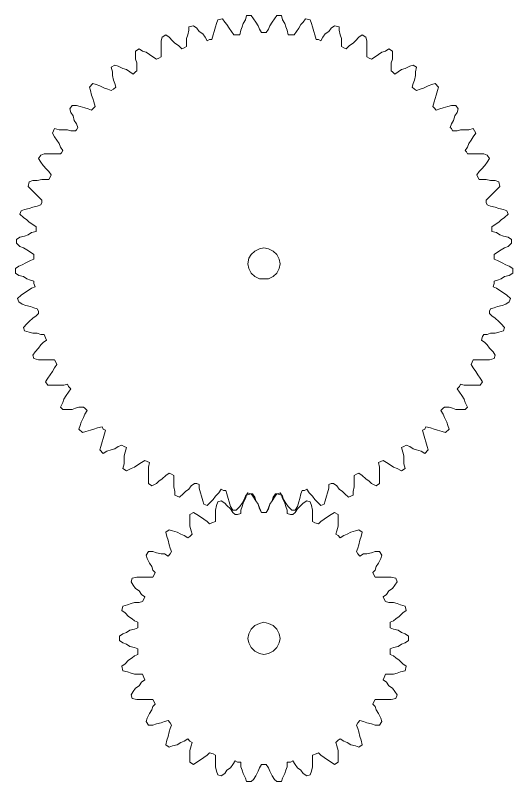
# Model space of a CAD drawing. Header units: inches. Extents: x -141 to 194, y -101 to 70.
# Drawn here: x 102.87 to 118.59, y -19.08 to 5.16 of the extents above; entities that cross this region are included whole.
import ezdxf

# ---------------------------------------------------------------- set-up
doc = ezdxf.new("R2010")
doc.units = ezdxf.units.IN
doc.header["$MEASUREMENT"] = 0
doc.layers.add('Layer 1', color=7, linetype='Continuous')

# ---------------------------------------------------------------- blocks, each defined once
blk = doc.blocks.new('block 4')
at = {"layer": 'Layer 1', "lineweight": 0}
for points in [[(111.828, 4.757), (111.755, 4.648), (111.682, 4.538), (111.609, 4.538), (111.498, 4.538), (111.462, 4.685), (111.426, 4.794), (111.389, 4.904), (111.316, 5.014), (111.28, 5.159), (111.133, 5.159), (111.06, 5.05), (110.987, 4.94), (110.913, 4.831), (110.877, 4.721), (110.804, 4.611), (110.731, 4.611), (110.657, 4.611), (110.584, 4.721), (110.548, 4.831), (110.475, 4.94), (110.402, 5.05), (110.328, 5.159), (110.183, 5.159), (110.146, 5.014), (110.072, 4.904), (110.036, 4.794), (110, 4.685), (109.963, 4.538), (109.854, 4.538), (109.78, 4.538), (109.707, 4.648), (109.634, 4.757), (109.561, 4.867), (109.488, 4.94), (109.414, 5.05), (109.268, 5.014), (109.231, 4.904), (109.195, 4.794), (109.159, 4.648), (109.122, 4.538), (109.085, 4.392), (109.012, 4.392), (108.938, 4.356), (108.866, 4.465), (108.793, 4.574), (108.683, 4.648), (108.61, 4.757), (108.501, 4.831), (108.354, 4.794), (108.354, 4.685), (108.318, 4.538), (108.281, 4.428), (108.281, 4.282), (108.281, 4.173), (108.208, 4.136), (108.134, 4.099), (108.025, 4.209), (107.915, 4.282), (107.842, 4.356), (107.732, 4.465), (107.623, 4.538), (107.513, 4.465), (107.476, 4.356), (107.476, 4.209), (107.476, 4.063), (107.476, 3.953), (107.476, 3.844), (107.403, 3.807), (107.331, 3.77), (107.22, 3.844), (107.111, 3.916), (107.001, 3.99), (106.891, 4.026), (106.781, 4.099), (106.672, 4.026), (106.672, 3.916), (106.672, 3.77), (106.708, 3.661), (106.708, 3.515), (106.708, 3.404), (106.672, 3.368), (106.598, 3.295), (106.489, 3.368), (106.379, 3.441), (106.269, 3.478), (106.123, 3.551), (106.014, 3.587), (105.903, 3.515), (105.94, 3.368), (105.94, 3.259), (105.977, 3.112), (106.014, 3.003), (106.05, 2.892), (105.977, 2.82), (105.903, 2.783), (105.794, 2.82), (105.685, 2.856), (105.538, 2.929), (105.428, 2.967), (105.318, 3.003), (105.209, 2.892), (105.245, 2.783), (105.282, 2.637), (105.318, 2.527), (105.355, 2.418), (105.392, 2.271), (105.355, 2.234), (105.282, 2.162), (105.173, 2.198), (105.062, 2.234), (104.916, 2.271), (104.806, 2.308), (104.661, 2.308), (104.587, 2.198), (104.624, 2.088), (104.697, 1.979), (104.733, 1.833), (104.806, 1.722), (104.844, 1.614), (104.806, 1.54)], [(118.154, -0.105), (118.045, -0.068), (117.898, -0.068), (117.753, -0.032), (117.642, -0.032), (117.533, -0.032), (117.496, 0.041), (117.46, 0.114), (117.533, 0.224), (117.606, 0.297), (117.716, 0.406), (117.789, 0.516), (117.862, 0.626), (117.789, 0.736), (117.679, 0.773), (117.533, 0.773), (117.424, 0.773), (117.277, 0.773), (117.168, 0.773), (117.13, 0.845), (117.094, 0.881), (117.168, 0.992), (117.204, 1.102), (117.277, 1.21), (117.35, 1.321), (117.424, 1.43), (117.35, 1.577), (117.204, 1.54), (117.094, 1.54), (116.948, 1.54), (116.838, 1.503), (116.692, 1.503), (116.655, 1.577), (116.619, 1.614), (116.655, 1.722), (116.728, 1.833), (116.765, 1.979), (116.838, 2.088), (116.875, 2.198), (116.801, 2.308), (116.655, 2.308), (116.545, 2.271), (116.399, 2.234), (116.29, 2.198), (116.18, 2.162), (116.107, 2.234), (116.07, 2.271), (116.107, 2.418), (116.143, 2.527), (116.18, 2.637), (116.216, 2.783), (116.253, 2.892), (116.143, 3.003), (116.034, 2.967), (115.924, 2.929), (115.778, 2.856), (115.668, 2.82), (115.558, 2.783), (115.485, 2.82), (115.411, 2.892), (115.449, 3.003), (115.485, 3.112), (115.522, 3.259), (115.522, 3.368), (115.558, 3.515), (115.449, 3.587), (115.339, 3.551), (115.192, 3.478), (115.082, 3.441), (114.973, 3.368), (114.863, 3.295), (114.79, 3.368), (114.754, 3.404), (114.754, 3.515), (114.754, 3.661), (114.79, 3.77), (114.79, 3.916), (114.79, 4.026), (114.681, 4.099), (114.57, 4.026), (114.461, 3.99), (114.352, 3.916), (114.241, 3.844), (114.132, 3.77), (114.058, 3.807), (113.985, 3.844), (113.985, 3.953), (113.985, 4.063), (113.985, 4.209), (113.985, 4.356), (113.949, 4.465), (113.84, 4.538), (113.729, 4.465), (113.62, 4.356), (113.547, 4.282), (113.437, 4.209), (113.327, 4.099), (113.255, 4.136), (113.181, 4.173), (113.181, 4.282), (113.181, 4.428), (113.144, 4.538), (113.108, 4.685), (113.108, 4.794), (112.962, 4.831), (112.852, 4.757), (112.779, 4.648), (112.67, 4.574), (112.596, 4.465), (112.523, 4.356), (112.45, 4.392), (112.377, 4.392), (112.34, 4.538), (112.303, 4.648), (112.267, 4.794), (112.23, 4.904), (112.194, 5.014), (112.047, 5.05), (111.974, 4.94), (111.901, 4.867), (111.828, 4.757)], [(104.806, 1.54), (104.769, 1.503), (104.624, 1.503), (104.514, 1.54), (104.368, 1.54), (104.258, 1.54), (104.112, 1.577), (104.039, 1.43), (104.112, 1.321), (104.185, 1.21), (104.258, 1.102), (104.295, 0.992), (104.368, 0.881), (104.332, 0.809), (104.295, 0.773), (104.185, 0.773), (104.039, 0.773), (103.928, 0.773), (103.783, 0.773), (103.673, 0.736), (103.599, 0.626), (103.673, 0.516), (103.746, 0.406), (103.856, 0.297), (103.928, 0.224), (104.003, 0.114), (103.965, 0.041), (103.928, -0.032), (103.819, -0.032), (103.71, -0.032), (103.563, -0.068), (103.417, -0.068), (103.307, -0.105), (103.27, -0.251), (103.344, -0.325), (103.454, -0.435), (103.527, -0.508), (103.636, -0.617), (103.71, -0.691), (103.71, -0.763), (103.673, -0.837), (103.563, -0.873), (103.417, -0.909), (103.307, -0.946), (103.162, -0.984), (103.051, -1.02), (103.015, -1.129), (103.125, -1.239), (103.234, -1.312), (103.307, -1.385), (103.417, -1.458), (103.527, -1.532), (103.527, -1.604), (103.527, -1.678), (103.38, -1.714), (103.27, -1.787), (103.162, -1.824), (103.015, -1.861), (102.905, -1.933), (102.905, -2.043), (103.015, -2.153), (103.125, -2.19), (103.234, -2.262), (103.344, -2.336), (103.454, -2.409), (103.454, -2.482), (103.454, -2.555), (103.344, -2.591), (103.198, -2.665), (103.087, -2.738), (102.978, -2.774), (102.869, -2.848), (102.869, -2.994), (102.978, -3.067), (103.125, -3.103), (103.234, -3.176), (103.344, -3.214), (103.454, -3.25), (103.454, -3.323), (103.491, -3.432), (103.38, -3.469), (103.27, -3.543), (103.162, -3.615), (103.051, -3.688), (102.941, -3.798), (102.978, -3.908), (103.087, -3.98), (103.198, -4.017), (103.344, -4.055), (103.454, -4.091), (103.563, -4.127), (103.599, -4.201), (103.599, -4.273), (103.527, -4.347), (103.417, -4.42), (103.307, -4.529), (103.234, -4.603), (103.125, -4.713), (103.162, -4.821), (103.307, -4.858), (103.417, -4.896), (103.563, -4.896), (103.673, -4.932), (103.783, -4.932), (103.819, -5.041), (103.856, -5.114), (103.746, -5.188), (103.673, -5.261), (103.599, -5.37), (103.491, -5.48), (103.417, -5.59), (103.454, -5.699), (103.599, -5.737), (103.746, -5.737), (103.856, -5.737), (104.003, -5.737), (104.112, -5.737), (104.148, -5.809), (104.185, -5.882), (104.112, -5.992), (104.039, -6.102)], [(118.483, -2.774), (118.374, -2.738), (118.265, -2.665), (118.118, -2.591), (118.009, -2.555), (118.009, -2.482), (118.009, -2.409), (118.118, -2.336), (118.227, -2.262), (118.338, -2.19), (118.447, -2.153), (118.557, -2.043), (118.557, -1.933), (118.447, -1.861), (118.301, -1.824), (118.191, -1.787), (118.081, -1.714), (117.935, -1.678), (117.935, -1.604), (117.935, -1.532), (118.045, -1.458), (118.154, -1.385), (118.227, -1.312), (118.338, -1.239), (118.447, -1.129), (118.41, -1.02), (118.301, -0.984), (118.154, -0.946), (118.045, -0.909), (117.898, -0.873), (117.789, -0.837), (117.753, -0.763), (117.753, -0.691), (117.825, -0.617), (117.935, -0.508), (118.009, -0.435), (118.118, -0.325), (118.191, -0.251), (118.154, -0.105)], [(111.206, -2.848), (111.133, -2.994), (111.024, -3.103), (110.877, -3.176), (110.731, -3.176), (110.584, -3.176), (110.439, -3.103), (110.328, -2.994), (110.255, -2.848), (110.219, -2.702), (110.255, -2.519), (110.328, -2.409), (110.439, -2.299), (110.584, -2.226), (110.731, -2.19), (110.877, -2.226), (111.024, -2.299), (111.133, -2.409), (111.206, -2.555), (111.242, -2.702), (111.206, -2.848)], [(117.496, -6.211), (117.424, -6.102), (117.35, -5.992), (117.277, -5.882), (117.313, -5.809), (117.35, -5.737), (117.46, -5.737), (117.606, -5.737), (117.716, -5.737), (117.862, -5.737), (118.009, -5.699), (118.045, -5.59), (117.972, -5.48), (117.862, -5.37), (117.789, -5.261), (117.716, -5.188), (117.606, -5.114), (117.642, -5.005), (117.679, -4.932), (117.789, -4.932), (117.898, -4.896), (118.045, -4.896), (118.154, -4.858), (118.301, -4.821), (118.338, -4.713), (118.227, -4.603), (118.154, -4.529), (118.045, -4.42), (117.935, -4.347), (117.862, -4.273), (117.862, -4.201), (117.898, -4.127), (118.009, -4.091), (118.118, -4.055), (118.265, -4.017), (118.374, -3.98), (118.483, -3.908), (118.52, -3.798), (118.41, -3.688), (118.301, -3.615), (118.191, -3.543), (118.081, -3.469), (117.972, -3.432), (118.009, -3.323), (118.009, -3.25), (118.118, -3.214), (118.227, -3.176), (118.338, -3.103), (118.483, -3.067), (118.594, -2.994), (118.594, -2.848), (118.483, -2.774)], [(104.039, -6.102), (103.965, -6.211), (103.892, -6.321), (103.819, -6.431), (103.892, -6.541), (104.003, -6.541), (104.148, -6.541), (104.258, -6.541), (104.404, -6.541), (104.514, -6.503), (104.551, -6.577), (104.624, -6.65), (104.551, -6.76), (104.477, -6.87), (104.404, -6.979), (104.368, -7.089), (104.295, -7.235), (104.368, -7.308), (104.514, -7.308), (104.661, -7.308), (104.769, -7.272), (104.88, -7.235), (105.026, -7.235), (105.062, -7.272), (105.136, -7.344), (105.062, -7.455), (105.026, -7.564), (104.953, -7.71), (104.916, -7.82), (104.88, -7.93), (104.99, -8.039), (105.099, -8.003), (105.245, -7.967), (105.355, -7.93), (105.465, -7.893), (105.611, -7.856), (105.648, -7.93), (105.721, -7.967), (105.685, -8.076), (105.648, -8.223), (105.611, -8.332), (105.574, -8.478), (105.538, -8.588), (105.648, -8.697), (105.757, -8.625), (105.903, -8.588), (106.014, -8.551), (106.123, -8.478), (106.233, -8.442), (106.306, -8.478), (106.379, -8.515), (106.343, -8.661), (106.306, -8.771), (106.306, -8.917), (106.306, -9.026), (106.269, -9.173), (106.379, -9.246), (106.526, -9.173), (106.635, -9.137), (106.745, -9.063), (106.855, -8.99), (106.964, -8.917), (107.038, -8.954), (107.111, -8.99), (107.074, -9.137), (107.074, -9.246), (107.074, -9.392), (107.074, -9.502), (107.074, -9.649), (107.184, -9.721), (107.331, -9.649), (107.403, -9.574), (107.513, -9.502), (107.623, -9.392), (107.732, -9.319), (107.805, -9.356), (107.879, -9.392), (107.879, -9.502), (107.879, -9.649), (107.879, -9.758), (107.915, -9.904), (107.915, -10.014), (108.061, -10.087), (108.172, -9.978), (108.244, -9.904), (108.354, -9.831), (108.427, -9.721), (108.537, -9.649), (108.61, -9.649), (108.683, -9.685), (108.683, -9.795), (108.719, -9.941), (108.756, -10.05), (108.793, -10.197), (108.83, -10.307), (108.938, -10.343), (109.049, -10.233), (109.122, -10.16), (109.195, -10.05), (109.305, -9.941), (109.378, -9.831), (109.451, -9.867), (109.524, -9.867), (109.561, -9.978), (109.597, -10.123), (109.634, -10.233), (109.671, -10.379), (109.743, -10.49), (109.854, -10.49), (109.963, -10.379), (110.036, -10.27), (110.109, -10.16), (110.146, -10.05), (110.219, -9.941), (110.292, -9.978), (110.365, -9.978), (110.439, -10.087), (110.475, -10.197), (110.548, -10.307), (110.584, -10.415), (110.657, -10.562)], [(110.657, -10.562), (110.804, -10.562), (110.877, -10.415), (110.913, -10.307), (110.987, -10.197), (111.024, -10.087), (111.097, -9.978), (111.17, -9.978), (111.242, -9.941), (111.316, -10.05), (111.353, -10.16), (111.426, -10.27), (111.498, -10.379), (111.609, -10.49), (111.718, -10.49), (111.791, -10.379), (111.828, -10.233), (111.865, -10.123), (111.901, -9.978), (111.938, -9.867), (112.011, -9.867), (112.084, -9.831), (112.157, -9.941), (112.267, -10.05), (112.34, -10.16), (112.413, -10.233), (112.523, -10.343), (112.632, -10.307), (112.67, -10.197), (112.706, -10.05), (112.742, -9.941), (112.779, -9.795), (112.779, -9.685), (112.852, -9.649), (112.925, -9.649), (113.035, -9.721), (113.108, -9.831), (113.217, -9.904), (113.291, -9.978), (113.4, -10.087), (113.547, -10.014), (113.547, -9.904), (113.583, -9.758), (113.583, -9.649), (113.583, -9.502), (113.583, -9.392), (113.656, -9.356), (113.729, -9.319), (113.84, -9.392), (113.949, -9.502), (114.058, -9.574), (114.132, -9.649), (114.278, -9.721), (114.388, -9.649), (114.388, -9.502), (114.388, -9.392), (114.388, -9.246), (114.388, -9.137), (114.352, -8.99), (114.425, -8.954), (114.497, -8.917), (114.608, -8.99), (114.717, -9.063), (114.826, -9.137), (114.937, -9.173), (115.082, -9.246), (115.192, -9.173), (115.156, -9.026), (115.156, -8.917), (115.156, -8.771), (115.119, -8.661), (115.082, -8.515), (115.156, -8.478), (115.229, -8.442), (115.339, -8.478), (115.449, -8.551), (115.558, -8.588), (115.704, -8.625), (115.814, -8.697), (115.924, -8.588), (115.887, -8.478), (115.851, -8.332), (115.814, -8.223), (115.778, -8.076), (115.741, -7.967), (115.814, -7.93), (115.851, -7.856), (115.997, -7.893), (116.107, -7.93), (116.216, -7.967), (116.363, -8.003), (116.472, -8.039), (116.582, -7.93), (116.545, -7.82), (116.509, -7.71), (116.436, -7.564), (116.399, -7.455), (116.326, -7.344), (116.399, -7.272), (116.436, -7.235), (116.582, -7.235), (116.692, -7.272), (116.801, -7.308), (116.948, -7.308), (117.094, -7.308), (117.168, -7.235), (117.094, -7.089), (117.057, -6.979), (116.984, -6.87), (116.911, -6.76), (116.838, -6.65), (116.911, -6.577), (116.948, -6.503), (117.057, -6.541), (117.204, -6.541), (117.313, -6.541), (117.46, -6.541), (117.569, -6.541), (117.642, -6.431), (117.569, -6.321), (117.496, -6.211)], [(113.803, -11.331), (113.84, -11.184), (113.729, -11.111), (113.62, -11.148), (113.473, -11.184), (113.364, -11.256), (113.255, -11.294), (113.144, -11.367), (113.071, -11.294), (112.998, -11.256), (113.035, -11.148), (113.071, -11.001), (113.071, -10.891), (113.071, -10.745), (113.071, -10.635), (112.962, -10.562), (112.852, -10.635), (112.742, -10.708), (112.632, -10.782), (112.523, -10.855), (112.45, -10.927), (112.34, -10.891), (112.267, -10.855), (112.267, -10.745), (112.267, -10.599), (112.267, -10.49), (112.23, -10.343), (112.194, -10.233), (112.084, -10.197), (111.974, -10.27), (111.901, -10.343), (111.791, -10.453), (111.718, -10.562), (111.645, -10.635), (111.572, -10.635), (111.462, -10.599), (111.462, -10.49), (111.426, -10.379), (111.389, -10.27), (111.316, -10.123), (111.28, -10.014), (111.133, -9.978), (111.06, -10.087), (110.987, -10.197), (110.913, -10.307), (110.877, -10.453), (110.804, -10.562), (110.731, -10.562), (110.657, -10.562), (110.584, -10.453), (110.548, -10.307), (110.475, -10.197), (110.402, -10.087), (110.328, -9.978), (110.183, -10.014), (110.146, -10.123), (110.072, -10.27), (110.036, -10.379), (110, -10.49), (110, -10.599), (109.89, -10.635), (109.817, -10.635), (109.743, -10.562), (109.671, -10.453), (109.561, -10.343), (109.488, -10.27), (109.378, -10.197), (109.268, -10.233), (109.231, -10.343), (109.195, -10.49), (109.195, -10.599), (109.195, -10.745), (109.195, -10.855), (109.085, -10.891), (109.012, -10.927), (108.938, -10.855), (108.83, -10.782), (108.719, -10.708), (108.61, -10.635), (108.501, -10.562), (108.39, -10.635), (108.39, -10.745), (108.39, -10.891), (108.39, -11.001), (108.427, -11.148), (108.464, -11.256), (108.39, -11.331), (108.318, -11.367), (108.208, -11.294), (108.097, -11.256), (107.989, -11.184), (107.842, -11.148), (107.732, -11.111), (107.623, -11.184), (107.66, -11.331), (107.696, -11.439), (107.732, -11.586), (107.768, -11.696), (107.805, -11.805), (107.768, -11.879), (107.696, -11.952), (107.586, -11.879), (107.476, -11.879), (107.331, -11.842), (107.22, -11.805), (107.074, -11.805), (107.001, -11.915), (107.038, -12.025), (107.111, -12.172), (107.184, -12.28), (107.22, -12.39), (107.293, -12.464), (107.256, -12.537), (107.22, -12.609), (107.111, -12.609), (106.964, -12.609), (106.855, -12.609), (106.708, -12.609), (106.562, -12.646), (106.526, -12.756), (106.598, -12.866)], [(115.192, -14.402), (115.082, -14.366), (114.973, -14.291), (114.826, -14.255), (114.717, -14.219), (114.717, -14.109), (114.717, -14.036), (114.826, -13.999), (114.9, -13.926), (115.01, -13.853), (115.119, -13.743), (115.229, -13.67), (115.192, -13.525), (115.046, -13.487), (114.937, -13.45), (114.826, -13.414), (114.681, -13.414), (114.57, -13.378), (114.534, -13.305), (114.497, -13.232), (114.608, -13.158), (114.681, -13.049), (114.79, -12.976), (114.863, -12.866), (114.937, -12.756), (114.9, -12.646), (114.754, -12.609), (114.608, -12.609), (114.497, -12.609), (114.352, -12.609), (114.241, -12.609), (114.205, -12.537), (114.169, -12.464), (114.241, -12.39), (114.278, -12.28), (114.352, -12.172), (114.425, -12.025), (114.461, -11.915), (114.388, -11.805), (114.241, -11.805), (114.132, -11.842), (113.985, -11.879), (113.876, -11.879), (113.766, -11.952), (113.693, -11.879), (113.656, -11.805), (113.693, -11.696), (113.729, -11.586), (113.766, -11.439), (113.803, -11.331)], [(106.598, -12.866), (106.672, -12.976), (106.781, -13.049), (106.855, -13.158), (106.964, -13.232), (106.927, -13.305), (106.891, -13.378), (106.781, -13.414), (106.635, -13.414), (106.526, -13.45), (106.415, -13.487), (106.269, -13.525), (106.233, -13.67), (106.343, -13.743), (106.452, -13.853), (106.562, -13.926), (106.635, -13.999), (106.745, -14.036), (106.745, -14.145), (106.745, -14.219), (106.635, -14.255), (106.489, -14.291), (106.379, -14.366), (106.269, -14.402), (106.16, -14.474), (106.16, -14.621), (106.269, -14.694), (106.379, -14.731), (106.489, -14.803), (106.635, -14.84), (106.745, -14.877), (106.745, -14.95), (106.745, -15.06), (106.635, -15.096), (106.562, -15.169), (106.452, -15.243), (106.343, -15.352), (106.233, -15.425), (106.269, -15.572), (106.415, -15.608), (106.526, -15.644), (106.635, -15.681), (106.781, -15.681), (106.891, -15.681), (106.927, -15.791), (106.964, -15.864), (106.855, -15.937), (106.781, -16.047), (106.672, -16.12), (106.598, -16.23), (106.526, -16.339), (106.562, -16.449), (106.708, -16.485), (106.855, -16.485), (106.964, -16.485), (107.111, -16.485), (107.22, -16.485), (107.256, -16.558), (107.293, -16.632), (107.22, -16.705), (107.184, -16.814), (107.111, -16.925), (107.038, -17.07), (107.001, -17.18), (107.074, -17.29), (107.22, -17.29), (107.331, -17.254), (107.476, -17.217), (107.586, -17.18), (107.696, -17.144), (107.768, -17.217), (107.805, -17.29), (107.768, -17.399), (107.732, -17.509), (107.696, -17.655), (107.66, -17.766), (107.623, -17.911), (107.732, -17.985), (107.842, -17.948), (107.989, -17.911), (108.097, -17.838), (108.208, -17.802), (108.318, -17.729), (108.39, -17.802), (108.464, -17.838), (108.427, -17.948), (108.39, -18.095), (108.39, -18.203), (108.39, -18.35), (108.39, -18.46), (108.501, -18.533), (108.61, -18.46), (108.719, -18.386), (108.83, -18.314), (108.938, -18.24), (109.012, -18.167), (109.122, -18.203), (109.195, -18.24), (109.195, -18.35), (109.195, -18.496), (109.195, -18.607), (109.231, -18.752), (109.268, -18.862), (109.378, -18.899), (109.488, -18.826), (109.561, -18.715), (109.671, -18.643), (109.743, -18.533), (109.817, -18.423), (109.89, -18.46), (110, -18.46), (110, -18.607), (110.036, -18.715), (110.072, -18.826), (110.146, -18.972), (110.183, -19.081), (110.328, -19.081), (110.402, -19.008), (110.475, -18.899), (110.548, -18.752), (110.584, -18.643)], [(111.206, -14.694), (111.133, -14.84), (111.024, -14.95), (110.877, -15.023), (110.731, -15.06), (110.584, -15.023), (110.439, -14.95), (110.328, -14.84), (110.255, -14.694), (110.219, -14.548), (110.255, -14.402), (110.328, -14.255), (110.439, -14.145), (110.584, -14.073), (110.731, -14.036), (110.877, -14.073), (111.024, -14.145), (111.133, -14.255), (111.206, -14.402), (111.242, -14.548)], [(110.584, -18.643), (110.657, -18.533), (110.731, -18.533), (110.804, -18.533), (110.877, -18.643), (110.913, -18.752), (110.987, -18.899), (111.06, -19.008), (111.133, -19.081), (111.28, -19.081), (111.316, -18.972), (111.389, -18.826), (111.426, -18.715), (111.462, -18.607), (111.462, -18.46), (111.572, -18.46), (111.645, -18.423), (111.718, -18.533), (111.791, -18.643), (111.901, -18.715), (111.974, -18.826), (112.084, -18.899), (112.194, -18.862), (112.23, -18.752), (112.267, -18.607), (112.267, -18.496), (112.267, -18.35), (112.267, -18.24), (112.377, -18.203), (112.45, -18.167), (112.523, -18.24), (112.632, -18.314), (112.742, -18.386), (112.852, -18.46), (112.962, -18.533), (113.071, -18.46), (113.071, -18.35), (113.071, -18.203), (113.071, -18.095), (113.035, -17.948), (112.998, -17.838), (113.071, -17.766), (113.144, -17.729), (113.255, -17.802), (113.364, -17.838), (113.473, -17.911), (113.62, -17.948), (113.729, -17.985), (113.84, -17.911), (113.803, -17.766), (113.766, -17.655), (113.729, -17.509), (113.693, -17.399), (113.656, -17.29), (113.693, -17.217), (113.766, -17.144), (113.876, -17.18), (113.985, -17.217), (114.132, -17.254), (114.241, -17.29), (114.388, -17.29), (114.461, -17.18), (114.425, -17.07), (114.352, -16.925), (114.278, -16.814), (114.241, -16.705), (114.169, -16.632), (114.205, -16.558), (114.241, -16.485), (114.352, -16.485), (114.497, -16.485), (114.608, -16.485), (114.754, -16.485), (114.9, -16.449), (114.937, -16.339), (114.863, -16.23), (114.79, -16.12), (114.681, -16.047), (114.608, -15.937), (114.497, -15.864), (114.534, -15.791), (114.57, -15.681), (114.681, -15.681), (114.826, -15.681), (114.937, -15.644), (115.046, -15.608), (115.192, -15.572), (115.229, -15.425), (115.119, -15.352), (115.01, -15.243), (114.9, -15.169), (114.826, -15.096), (114.717, -15.06), (114.717, -14.95), (114.717, -14.877), (114.826, -14.84), (114.973, -14.803), (115.082, -14.731), (115.192, -14.694), (115.302, -14.621), (115.302, -14.474), (115.192, -14.402)], [(111.242, -14.548), (111.206, -14.694)]]:
    blk.add_lwpolyline(points, dxfattribs=at)

msp = doc.modelspace()

# ---------------------------------------------------------------- block references
at = {"layer": 'Layer 1'}
msp.add_blockref('block 4', (0, 0), dxfattribs=at)

doc.saveas('drawing.dxf')
